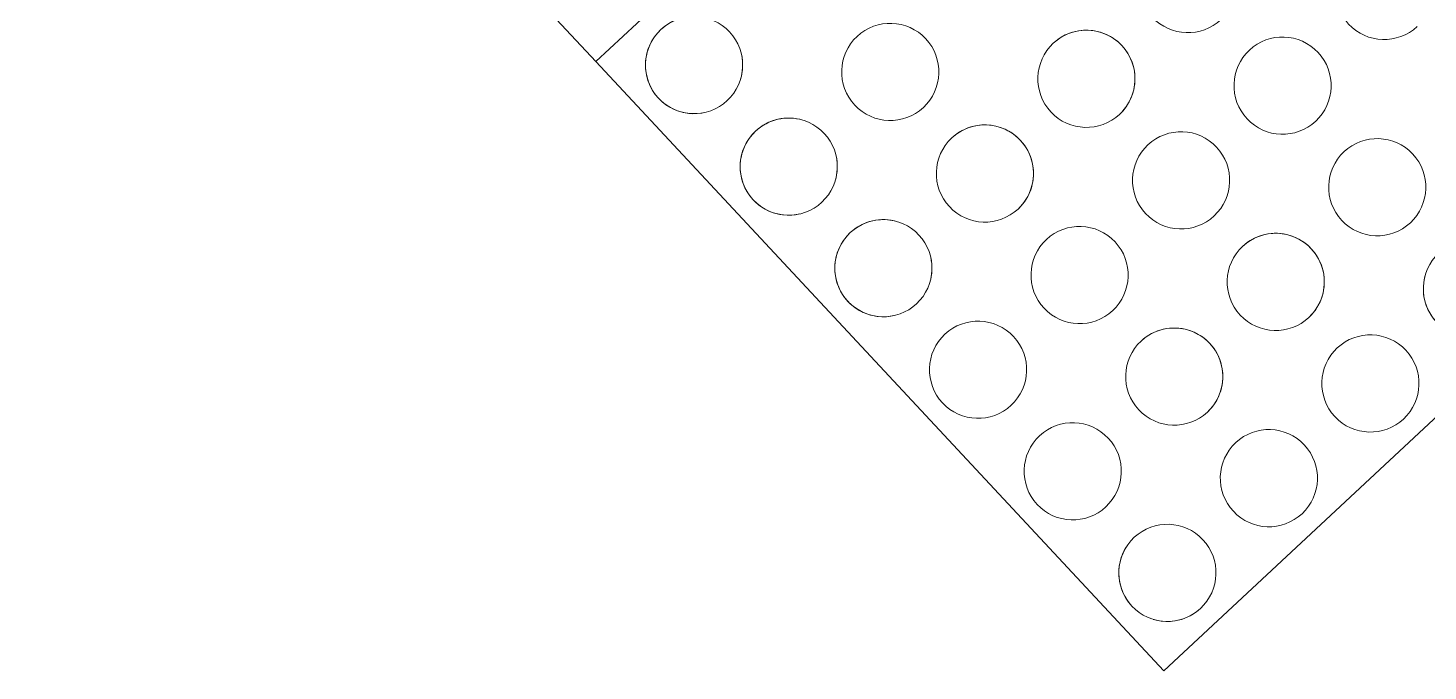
# Model space of a CAD drawing. Header units: millimetres. Extents: x -71377 to 516042, y -145869 to 441446.
# Drawn here: x 239293 to 239797, y 193787 to 194019 of the extents above; entities that cross this region are included whole.
import ezdxf

# ---------------------------------------------------------------- set-up
doc = ezdxf.new("R2010")
doc.units = ezdxf.units.MM
doc.header["$LTSCALE"] = 1000
doc.layers.add('AA_점형블럭', color=8, linetype='Continuous', lineweight=5)

# ---------------------------------------------------------------- blocks, each defined once
blk = doc.blocks.new('점자블럭_원형_개수_ - 점자블럭_원형_개수_-V17-지반층 배치도')
at = {"layer": 'AA_점형블럭'}
for p, q in [((300.0000000000001, 0), (6.767919558114955e-14, 0)), ((6.767919558114955e-14, 0), (3.383959779057477e-14, -300)), ((300.0000000000001, -300), (300.0000000000001, 0)), ((600, 0), (300, 0)), ((300, 0), (300, -300))]:
    blk.add_line(p, q, dxfattribs=at)
for centre, radius, start, end in [((24.9999999999998, -24.99999999999973), 17.50000000000001, 2.671665932429354e-13, 179.9999999999997), ((24.9999999999998, -24.99999999999932), 17.50000000000002, 2.544443745170813e-13, 179.9999999999997), ((24.9999999999998, -24.99999999999973), 17.49999999999999, 120.0000000000004, 180.0000000000002), ((24.9999999999998, -24.99999999999932), 17.49999999999998, 120.0000000000004, 180.0000000000002), ((24.9999999999998, -24.99999999999973), 17.50000000000002, 15.00000000000055, 90.0000000000005), ((24.9999999999998, -24.99999999999932), 17.50000000000002, 15.00000000000054, 90.0000000000005), ((74.99999999999982, -24.99999999999959), 17.5, 2.798888119687895e-13, 179.9999999999999), ((74.99999999999982, -24.99999999999959), 17.49999999999998, 7.37888686099536e-13, 180.0000000000002), ((74.99999999999982, -24.99999999999919), 17.49999999999999, 2.791618280415978e-13, 179.9999999999998), ((74.99999999999982, -24.99999999999919), 17.49999999999998, 7.633331235512441e-13, 180.0000000000002), ((124.9999999999998, -24.99999999999946), 17.50000000000002, 2.417221557912273e-13, 179.9999999999997), ((124.9999999999998, -24.99999999999946), 17.5, 7.251664673736819e-13, 180.0000000000002), ((124.9999999999998, -24.99999999999891), 17.50000000000001, 2.353610464283002e-13, 179.9999999999998), ((124.9999999999998, -24.99999999999891), 17.49999999999998, 6.869998111961195e-13, 180.0000000000002), ((174.9999999999998, -24.99999999999877), 17.50000000000004, 2.544443745170813e-13, 179.9999999999998), ((174.9999999999998, -24.99999999999839), 17.50000000000005, 2.417221557912273e-13, 179.9999999999997), ((174.9999999999998, -24.99999999999877), 17.49999999999996, 6.397458559286594e-13, 150.0000000000003), ((174.9999999999998, -24.99999999999839), 17.49999999999996, 6.397458559286583e-13, 150.0000000000003), ((224.9999999999998, -24.99999999999865), 17.50000000000003, 2.289999370653732e-13, 179.9999999999997), ((224.9999999999997, -24.99999999999811), 17.50000000000004, 2.289999370653732e-13, 179.9999999999998), ((224.9999999999998, -24.99999999999865), 17.49999999999998, 6.630093415987927e-13, 150.0000000000003), ((224.9999999999997, -24.99999999999811), 17.49999999999999, 7.211680557741257e-13, 150.0000000000003), ((274.9999999999998, -24.99999999999853), 17.50000000000011, 1.90833280887811e-13, 179.9999999999996), ((274.9999999999998, -24.99999999999799), 17.50000000000005, 3.81666561775622e-13, 179.9999999999997), ((274.9999999999998, -24.99999999999853), 17.49999999999993, 6.630093415987888e-13, 150.0000000000002), ((274.9999999999998, -24.99999999999799), 17.5, 7.21168055774127e-13, 150.0000000000003), ((24.9999999999998, -24.99999999999973), 17.50000000000002, 179.9999999999997, 359.9999999999992), ((24.9999999999998, -24.99999999999973), 17.49999999999998, 180.0000000000002, 5.088887490341627e-14), ((24.9999999999998, -24.99999999999932), 17.50000000000002, 179.9999999999997, 359.9999999999992), ((24.9999999999998, -24.99999999999932), 17.49999999999998, 180.0000000000002, 5.088887490341627e-14), ((74.99999999999982, -24.99999999999959), 17.50000000000002, 179.9999999999997, 359.9999999999992), ((74.99999999999982, -24.99999999999959), 17.49999999999998, 180.0000000000002, 0), ((74.99999999999982, -24.99999999999919), 17.50000000000002, 179.9999999999997, 359.9999999999992), ((74.99999999999982, -24.99999999999919), 17.49999999999998, 180.0000000000002, 0), ((124.9999999999998, -24.99999999999946), 17.50000000000003, 179.9999999999997, 359.9999999999992), ((124.9999999999998, -24.99999999999946), 17.49999999999996, 180.0000000000002, 5.088887490341627e-14), ((124.9999999999998, -24.99999999999891), 17.50000000000002, 179.9999999999998, 359.9999999999992), ((124.9999999999998, -24.99999999999891), 17.49999999999999, 180.0000000000003, 5.088887490341627e-14), ((174.9999999999998, -24.99999999999877), 17.50000000000004, 179.9999999999998, 359.9999999999991), ((174.9999999999998, -24.99999999999839), 17.5, 179.9999999999997, 359.9999999999993), ((174.9999999999998, -24.99999999999877), 17.49999999999998, 299.9999999999996, 2.544443745170813e-14), ((174.9999999999998, -24.99999999999839), 17.49999999999998, 299.9999999999997, 2.544443745170813e-14), ((224.9999999999998, -24.99999999999865), 17.50000000000003, 179.9999999999997, 359.9999999999991), ((224.9999999999997, -24.99999999999811), 17.50000000000004, 179.9999999999997, 359.9999999999992), ((224.9999999999998, -24.99999999999865), 17.50000000000003, 299.9999999999998, 0), ((224.9999999999997, -24.99999999999811), 17.5, 299.9999999999994, 7.63333123551244e-14), ((274.9999999999998, -24.99999999999853), 17.50000000000001, 179.9999999999997, 359.9999999999993), ((274.9999999999998, -24.99999999999799), 17.50000000000006, 179.9999999999996, 359.9999999999994), ((274.9999999999998, -24.99999999999853), 17.49999999999996, 299.9999999999997, 8.905553108097848e-14), ((274.9999999999998, -24.99999999999799), 17.49999999999996, 299.9999999999995, 8.269442171805142e-14), ((174.9999999999998, -24.99999999999877), 17.5, 209.9999999999998, 239.9999999999998), ((174.9999999999998, -24.99999999999839), 17.5, 209.9999999999997, 239.9999999999997), ((224.9999999999998, -24.99999999999865), 17.50000000000001, 209.9999999999999, 239.9999999999997), ((224.9999999999997, -24.99999999999811), 17.50000000000002, 209.9999999999999, 239.9999999999998), ((274.9999999999998, -24.99999999999853), 17.49999999999998, 209.9999999999997, 239.9999999999998), ((274.9999999999998, -24.99999999999799), 17.50000000000006, 209.9999999999997, 239.9999999999997), ((25.00000000000006, -74.99999999999987), 17.50000000000003, 3.371387962351327e-13, 179.9999999999997), ((25.00000000000006, -74.99999999999987), 17.5, 7.458400728031947e-13, 180.0000000000002), ((25.00000000000007, -74.99999999999933), 17.50000000000002, 2.926110306946435e-13, 179.9999999999998), ((25.00000000000007, -74.99999999999933), 17.49999999999999, 8.014997797288062e-13, 180.0000000000002), ((75.00000000000009, -74.99999999999973), 17.49999999999999, 3.256887993818643e-13, 179.9999999999998), ((75.00000000000009, -74.99999999999973), 17.49999999999998, 8.078608890917333e-13, 180.0000000000002), ((75.00000000000007, -74.99999999999919), 17.50000000000002, 3.116943587834246e-13, 179.9999999999997), ((75.00000000000007, -74.99999999999919), 17.49999999999999, 7.188053580107549e-13, 180.0000000000002), ((125.0000000000001, -74.99999999999945), 17.50000000000004, 2.258193823839097e-13, 179.9999999999997), ((125.0000000000001, -74.99999999999945), 17.50000000000001, 6.043053894780682e-13, 180.0000000000002), ((125.0000000000001, -74.99999999999903), 17.50000000000004, 2.321804917468367e-13, 179.9999999999999), ((125.0000000000001, -74.99999999999903), 17.49999999999998, 5.852220613892871e-13, 180.0000000000002), ((175.0000000000001, -74.99999999999893), 17.5, 3.498610149609868e-13, 179.9999999999999), ((175.0000000000001, -74.99999999999893), 17.49999999999998, 8.587497639951496e-13, 180.0000000000002), ((175.0000000000001, -74.9999999999984), 17.5, 3.722157707221301e-13, 179.9999999999997), ((175.0000000000001, -74.9999999999984), 17.49999999999999, 7.887775610029521e-13, 180.0000000000003), ((225.0000000000001, -74.99999999999879), 17.50000000000004, 3.053332494204976e-13, 179.9999999999996), ((225.0000000000001, -74.99999999999879), 17.50000000000003, 7.444315414442622e-13, 179.9999999999998), ((225, -74.99999999999822), 17.49999999999997, 2.417221557912273e-13, 179.9999999999999), ((225, -74.99999999999822), 17.49999999999998, 7.37888686099536e-13, 180.0000000000002), ((25.00000000000006, -74.99999999999987), 17.50000000000001, 179.9999999999997, 359.9999999999993), ((25.00000000000006, -74.99999999999987), 17.49999999999999, 180.0000000000001, 5.088887490341627e-14), ((25.00000000000007, -74.99999999999933), 17.50000000000001, 179.9999999999997, 359.9999999999993), ((25.00000000000007, -74.99999999999933), 17.49999999999998, 180.0000000000001, 5.088887490341627e-14), ((75.00000000000009, -74.99999999999973), 17.50000000000002, 179.9999999999997, 359.9999999999993), ((75.00000000000009, -74.99999999999973), 17.49999999999999, 179.9999999999998, 0), ((75.00000000000007, -74.99999999999919), 17.5, 179.9999999999997, 359.9999999999994), ((75.00000000000007, -74.99999999999919), 17.49999999999999, 180.0000000000002, 5.088887490341627e-14), ((125.0000000000001, -74.99999999999945), 17.50000000000001, 179.9999999999997, 359.9999999999992), ((125.0000000000001, -74.99999999999945), 17.49999999999999, 180.0000000000004, 5.088887490341627e-14), ((125.0000000000001, -74.99999999999903), 17.50000000000006, 179.9999999999998, 359.9999999999991), ((125.0000000000001, -74.99999999999903), 17.49999999999997, 180.0000000000004, 5.088887490341627e-14), ((175.0000000000001, -74.99999999999893), 17.50000000000003, 179.9999999999997, 359.9999999999993), ((175.0000000000001, -74.99999999999893), 17.5, 179.9999999999998, 0), ((175.0000000000001, -74.9999999999984), 17.50000000000003, 179.9999999999997, 359.9999999999994), ((175.0000000000001, -74.9999999999984), 17.5, 179.9999999999997, 9.305394268053266e-14), ((225.0000000000001, -74.99999999999879), 17.50000000000005, 179.9999999999996, 359.9999999999992), ((225.0000000000001, -74.99999999999879), 17.50000000000002, 180.0000000000001, 5.088887490341627e-14), ((225, -74.99999999999822), 17.50000000000006, 179.9999999999998, 359.9999999999991), ((225, -74.99999999999822), 17.49999999999995, 180.0000000000004, 0), ((25.00000000000006, -125), 17.50000000000002, 2.989721400575706e-13, 179.9999999999997), ((25.00000000000006, -125), 17.49999999999999, 7.124442486478279e-13, 180.0000000000002), ((25.00000000000007, -124.9999999999995), 17.5, 2.735277026058625e-13, 179.9999999999998), ((25.00000000000007, -124.9999999999995), 17.49999999999997, 6.869998111961195e-13, 180.0000000000002), ((75.00000000000007, -124.9999999999998), 17.50000000000004, 3.244165775092787e-13, 179.9999999999997), ((75.00000000000007, -124.9999999999998), 17.49999999999999, 9.096386388985659e-13, 180.0000000000001), ((75.00000000000007, -124.9999999999992), 17.50000000000001, 3.434999055980597e-13, 179.9999999999998), ((75.00000000000007, -124.9999999999992), 17.49999999999998, 7.601525688697806e-13, 180.0000000000002), ((125.0000000000001, -124.9999999999996), 17.50000000000003, 3.244165775092787e-13, 179.9999999999997), ((125.0000000000001, -124.9999999999996), 17.49999999999997, 8.873747561283211e-13, 180.0000000000002), ((125.0000000000001, -124.999999999999), 17.50000000000003, 2.791618280415978e-13, 179.9999999999999), ((125.0000000000001, -124.999999999999), 17.49999999999998, 7.37888686099536e-13, 180.0000000000002), ((175.0000000000001, -124.9999999999989), 17.50000000000006, 3.68944343049768e-13, 179.9999999999996), ((175.0000000000001, -124.9999999999989), 17.5, 8.460275452692955e-13, 180.0000000000002), ((175.0000000000001, -124.9999999999985), 17.5, 3.594026790053774e-13, 179.9999999999998), ((175.0000000000001, -124.9999999999985), 17.49999999999999, 7.251664673736819e-13, 180.0000000000002), ((25.00000000000006, -125), 17.5, 179.9999999999997, 359.9999999999991), ((25.00000000000006, -125), 17.49999999999998, 180.0000000000002, 5.088887490341627e-14), ((25.00000000000007, -124.9999999999995), 17.50000000000002, 179.9999999999998, 359.9999999999992), ((25.00000000000007, -124.9999999999995), 17.49999999999999, 180.0000000000002, 0), ((75.00000000000007, -124.9999999999998), 17.5, 179.9999999999997, 359.9999999999992), ((75.00000000000007, -124.9999999999998), 17.49999999999999, 179.9999999999997, 4.652697134026634e-14), ((75.00000000000007, -124.9999999999992), 17.50000000000001, 179.9999999999997, 359.9999999999991), ((75.00000000000007, -124.9999999999992), 17.49999999999999, 180.0000000000002, 5.088887490341627e-14), ((125.0000000000001, -124.9999999999996), 17.5, 179.9999999999997, 359.9999999999992), ((125.0000000000001, -124.9999999999996), 17.49999999999996, 180.0000000000003, 5.088887490341627e-14), ((125.0000000000001, -124.999999999999), 17.5, 179.9999999999998, 359.9999999999992), ((125.0000000000001, -124.999999999999), 17.49999999999997, 180.0000000000004, 1.017777498068325e-13), ((175.0000000000001, -124.9999999999989), 17.50000000000003, 179.9999999999997, 359.9999999999992), ((175.0000000000001, -124.9999999999989), 17.49999999999999, 180.0000000000001, 1.526666247102488e-13), ((175.0000000000001, -124.9999999999985), 17.50000000000005, 179.9999999999996, 359.9999999999992), ((175.0000000000001, -124.9999999999985), 17.49999999999998, 180.0000000000002, 0), ((25.00000000000033, -175), 17.50000000000001, 2.671665932429354e-13, 180), ((25.00000000000008, -174.9999999999995), 17.50000000000001, 3.180554681463517e-13, 179.9999999999999), ((25.00000000000033, -175), 17.5, 30.00000000000066, 105.0000000000004), ((25.00000000000008, -174.9999999999995), 17.49999999999999, 30.00000000000064, 105.0000000000005), ((75.00000000000006, -174.9999999999999), 17.50000000000004, 2.989721400575706e-13, 179.9999999999997), ((75.00000000000006, -174.9999999999999), 17.5, 8.651108733580766e-13, 180.0000000000002), ((75.00000000000007, -174.9999999999993), 17.50000000000004, 3.053332494204976e-13, 179.9999999999997), ((75.00000000000007, -174.9999999999993), 17.5, 8.619303186766131e-13, 180.0000000000002), ((125.0000000000001, -174.9999999999997), 17.50000000000006, 3.180554681463517e-13, 179.9999999999998), ((125.0000000000001, -174.9999999999997), 17.49999999999998, 1.017777498068325e-12, 180.0000000000003), ((125.0000000000001, -174.9999999999992), 17.50000000000005, 3.116943587834246e-13, 179.9999999999999), ((125.0000000000001, -174.9999999999992), 17.49999999999999, 1.005055279342471e-12, 180.0000000000003), ((175.0000000000001, -174.9999999999991), 17.50000000000004, 3.339582415536692e-13, 179.9999999999999), ((175.0000000000001, -174.9999999999991), 17.49999999999999, 6.933609205590465e-13, 180.0000000000002), ((175.0000000000003, -174.9999999999985), 17.50000000000003, 2.791618280415973e-13, 180), ((175.0000000000003, -174.9999999999985), 17.49999999999997, 6.106664988409952e-13, 180.0000000000003), ((75.00000000000006, -174.9999999999999), 17.5, 179.9999999999997, 359.9999999999994), ((75.00000000000006, -174.9999999999999), 17.49999999999997, 180.0000000000001, 5.088887490341627e-14), ((75.00000000000007, -174.9999999999993), 17.50000000000002, 179.9999999999997, 359.9999999999993), ((75.00000000000007, -174.9999999999993), 17.49999999999999, 180.0000000000001, 5.088887490341627e-14), ((125.0000000000001, -174.9999999999997), 17.50000000000002, 179.9999999999997, 359.9999999999994), ((125.0000000000001, -174.9999999999997), 17.49999999999998, 180.0000000000002, 1.017777498068325e-13), ((125.0000000000001, -174.9999999999992), 17.50000000000002, 179.9999999999997, 359.9999999999993), ((125.0000000000001, -174.9999999999992), 17.49999999999997, 180.0000000000002, 1.526666247102488e-13), ((125.0000000000004, -224.9999999999997), 17.5, 3.722157707221298e-13, 179.9999999999999), ((125.0000000000004, -224.9999999999997), 17.49999999999999, 1.024138607431252e-12, 180.0000000000003), ((125.0000000000003, -224.9999999999992), 17.50000000000003, 1.861078853610646e-13, 179.9999999999998), ((125.0000000000003, -224.9999999999992), 17.49999999999994, 7.44431541444255e-13, 179.9999999999998)]:
    blk.add_arc(centre, radius, start, end, dxfattribs=at)

msp = doc.modelspace()

# ---------------------------------------------------------------- block references
at = {"layer": 'AA_점형블럭', "rotation": 133.0000012484766}
msp.add_blockref('점자블럭_원형_개수_ - 점자블럭_원형_개수_-V17-지반층 배치도', (239702.2479071447, 193787.485869502), dxfattribs=at)

doc.saveas('drawing.dxf')
